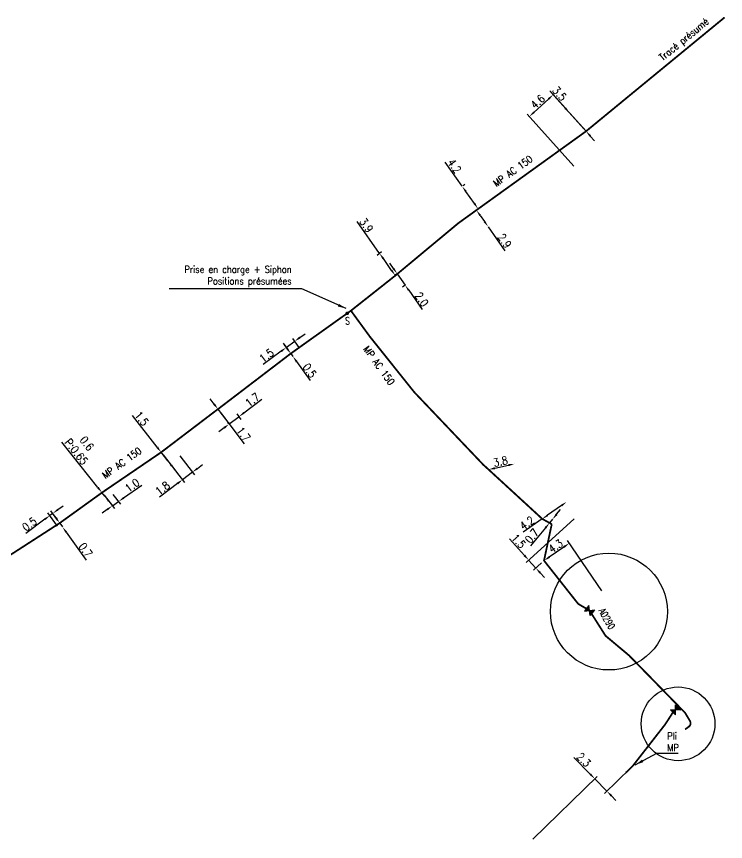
# Model space of a CAD drawing. Header units: millimetres. Extents: x 185000 to 186031, y 127990 to 129000.
# Drawn here: x 185900.4 to 186000.1, y 127990.3 to 128106.3 of the extents above; entities that cross this region are included whole.
import ezdxf
from ezdxf.enums import TextEntityAlignment as Align

# ---------------------------------------------------------------- set-up
doc = ezdxf.new("R2010")
doc.units = ezdxf.units.MM
doc.header["$PDMODE"] = 34
doc.layers.get('0').update_dxf_attribs({"linetype": 'CONTINUOUS'})
doc.layers.get('DEFPOINTS').update_dxf_attribs({"linetype": 'CONTINUOUS'})
for name, color, linetype in [('G_120', 4, 'CONTINUOUS'), ('G_300', 7, 'CONTINUOUS'), ('G_900', 7, 'CONTINUOUS')]:
    doc.layers.add(name, color=color, linetype=linetype)
doc.styles.add('G_ROMANS', font='ROMANS.SHX', dxfattribs={"width": 0.75})
doc.styles.get("Standard").update_dxf_attribs({"font": 'romans.shx', "width": 0.85})
doc.linetypes.add('G_typB_AP', pattern='A,5,-0.3,["o",Standard,S=1.5,R=0,X=0,Y=-0.5],-1.65', length=6.95)
doc.dimstyles.get("Standard").update_dxf_attribs({"dimtxt": 1.5, "dimasz": 1.2, "dimexe": 0.625, "dimexo": 0.625, "dimgap": 0.25, "dimtad": 1, "dimdec": 1, "dimzin": 0, "dimdsep": 46, "dimtxsty": 'Standard', "dimcen": -0.5, "dimadec": 0, "dimazin": 0, "dimtfac": 1, "dimtdec": 1, "dimtmove": 0, "dimatfit": 3, "dimfxl": 0, "dimtolj": 1, "dimtzin": 0, "dimarcsym": 0})

# ---------------------------------------------------------------- blocks, each defined once
blk = doc.blocks.new('*D559')
at = {"layer": 'DEFPOINTS', "color": 0, "linetype": 'Continuous', "transparency": 16777216}
for p in [(185912.46, 128039.37), (185913.68, 128039.47), (185914.76, 128038.1)]:
    blk.add_point(p, dxfattribs=at)
at = {"layer": 'G_120', "color": 0, "linetype": 'Continuous', "lineweight": -2, "transparency": 16777216}
for p, q in [((185915.5, 128038.62), (185918.06, 128040.44)), ((185912.75, 128039.01), (185914.22, 128037.14)), ((185913.97, 128039.1), (185915.06, 128037.73)), ((185913.93, 128037.51), (185914.76, 128038.1)), ((185913.2, 128036.99), (185912.47, 128036.47))]:
    blk.add_line(p, q, dxfattribs=at)
at = {"layer": 'G_120', "color": 0, "linetype": 'Continuous', "transparency": 16777216}
for points in [[(185915.41, 128038.74), (185915.59, 128038.5), (185914.76, 128038.1)], [(185913.11, 128037.11), (185913.29, 128036.87), (185913.93, 128037.51)]]:
    blk.add_solid(points, dxfattribs=at)
at = {"layer": 'G_120', "color": 0, "linetype": 'Continuous', "transparency": 16777216, "insert": (185916.71, 128040.4), "char_height": 1.125, "attachment_point": 5, "rotation": 35.3931}
blk.add_mtext('\\A1;1.0', dxfattribs=at)
blk = doc.blocks.new('*D560')
at = {"layer": 'DEFPOINTS', "color": 0, "linetype": 'Continuous', "transparency": 16777216}
for p in [(185906.52, 128035.09), (185906.9, 128034.56), (185906.9, 128034.56)]:
    blk.add_point(p, dxfattribs=at)
at = {"layer": 'G_120', "color": 0, "linetype": 'Continuous', "lineweight": -2, "transparency": 16777216}
for p, q in [((185906, 128035.82), (185905.48, 128036.55)), ((185906.52, 128035.09), (185906.9, 128034.56)), ((185907.43, 128033.83), (185910.25, 128029.89))]:
    blk.add_line(p, q, dxfattribs=at)
at = {"layer": 'G_120', "color": 0, "linetype": 'Continuous', "transparency": 16777216}
for points in [[(185906.12, 128035.91), (185905.88, 128035.73), (185906.52, 128035.09)], [(185907.55, 128033.92), (185907.3, 128033.74), (185906.9, 128034.56)]]:
    blk.add_solid(points, dxfattribs=at)
at = {"layer": 'G_120', "color": 0, "linetype": 'Continuous', "transparency": 16777216, "insert": (185910.16, 128031.3), "char_height": 1.125, "attachment_point": 5, "rotation": 305.6325}
blk.add_mtext('\\A1;0.7', dxfattribs=at)
blk = doc.blocks.new('*D561')
at = {"layer": 'DEFPOINTS', "color": 0, "linetype": 'Continuous', "transparency": 16777216}
for p in [(185905.15, 128036.15), (185906.5, 128034.26), (185906.52, 128035.09)]:
    blk.add_point(p, dxfattribs=at)
at = {"layer": 'G_120', "color": 0, "linetype": 'Continuous', "lineweight": -2, "transparency": 16777216}
for p, q in [((185906.27, 128036.99), (185906.99, 128037.53)), ((185906.23, 128034.64), (185904.87, 128036.53)), ((185905.55, 128036.45), (185905.15, 128036.15)), ((185906.25, 128035.47), (185905.27, 128036.83)), ((185904.42, 128035.62), (185901.76, 128033.63))]:
    blk.add_line(p, q, dxfattribs=at)
at = {"layer": 'G_120', "color": 0, "linetype": 'Continuous', "transparency": 16777216}
for points in [[(185906.18, 128037.11), (185906.36, 128036.87), (185905.55, 128036.45)], [(185904.33, 128035.74), (185904.51, 128035.5), (185905.15, 128036.15)]]:
    blk.add_solid(points, dxfattribs=at)
at = {"layer": 'G_120', "color": 0, "linetype": 'Continuous', "transparency": 16777216, "insert": (185902.26, 128034.94), "char_height": 1.125, "attachment_point": 5, "rotation": 36.76}
blk.add_mtext('\\A1;0.5', dxfattribs=at)
blk = doc.blocks.new('*D562')
at = {"layer": 'DEFPOINTS', "color": 0, "linetype": 'Continuous', "transparency": 16777216}
for p in [(185912.46, 128039.37), (185912.85, 128038.88), (185912.85, 128038.88)]:
    blk.add_point(p, dxfattribs=at)
at = {"layer": 'G_120', "color": 0, "linetype": 'Continuous', "lineweight": -2, "transparency": 16777216}
for p, q in [((185911.9, 128040.08), (185906.83, 128046.47)), ((185912.85, 128038.88), (185912.46, 128039.37)), ((185913.41, 128038.17), (185913.97, 128037.47))]:
    blk.add_line(p, q, dxfattribs=at)
at = {"layer": 'G_120', "color": 0, "linetype": 'Continuous', "transparency": 16777216}
for points in [[(185912.01, 128040.17), (185911.78, 128039.98), (185912.46, 128039.37)], [(185913.52, 128038.27), (185913.29, 128038.08), (185912.85, 128038.88)]]:
    blk.add_solid(points, dxfattribs=at)
at = {"layer": 'G_120', "color": 0, "linetype": 'Continuous', "transparency": 16777216, "insert": (185909.6, 128045.7), "char_height": 1.125, "attachment_point": 5, "rotation": 308.4087}
blk.add_mtext('\\A1;0.6\\PP:0.65', dxfattribs=at)
blk = doc.blocks.new('*D565')
at = {"layer": 'DEFPOINTS', "color": 0, "linetype": 'Continuous', "transparency": 16777216}
for p in [(185928.76, 128051.11), (185931.12, 128050.82), (185931.71, 128050.04)]:
    blk.add_point(p, dxfattribs=at)
at = {"layer": 'G_120', "color": 0, "linetype": 'Continuous', "lineweight": -2, "transparency": 16777216}
for p, q in [((185932.42, 128050.59), (185934.95, 128052.5)), ((185929.05, 128050.74), (185930.63, 128048.65)), ((185931.4, 128050.45), (185931.99, 128049.67)), ((185930.35, 128049.02), (185931.71, 128050.04)), ((185929.63, 128048.48), (185928.91, 128047.93))]:
    blk.add_line(p, q, dxfattribs=at)
at = {"layer": 'G_120', "color": 0, "linetype": 'Continuous', "transparency": 16777216}
for points in [[(185932.33, 128050.71), (185932.51, 128050.47), (185931.71, 128050.04)], [(185929.54, 128048.6), (185929.72, 128048.36), (185930.35, 128049.02)]]:
    blk.add_solid(points, dxfattribs=at)
at = {"layer": 'G_120', "color": 0, "linetype": 'Continuous', "transparency": 16777216, "insert": (185933.6, 128052.42), "char_height": 1.125, "attachment_point": 5, "rotation": 37.0824}
blk.add_mtext('\\A1;1.7', dxfattribs=at)
blk = doc.blocks.new('*D566')
at = {"layer": 'DEFPOINTS', "color": 0, "linetype": 'Continuous', "transparency": 16777216}
for p in [(185928.76, 128051.11), (185929.76, 128049.8), (185929.76, 128049.8)]:
    blk.add_point(p, dxfattribs=at)
at = {"layer": 'G_120', "color": 0, "linetype": 'Continuous', "lineweight": -2, "transparency": 16777216}
for p, q in [((185928.22, 128051.83), (185927.68, 128052.55)), ((185928.76, 128051.11), (185929.76, 128049.8)), ((185930.3, 128049.08), (185932.45, 128046.25))]:
    blk.add_line(p, q, dxfattribs=at)
at = {"layer": 'G_120', "color": 0, "linetype": 'Continuous', "transparency": 16777216}
for points in [[(185928.34, 128051.92), (185928.1, 128051.74), (185928.76, 128051.11)], [(185930.42, 128049.17), (185930.18, 128048.99), (185929.76, 128049.8)]]:
    blk.add_solid(points, dxfattribs=at)
at = {"layer": 'G_120', "color": 0, "linetype": 'Continuous', "transparency": 16777216, "insert": (185932.37, 128047.59), "char_height": 1.125, "attachment_point": 5, "rotation": 307.1217}
blk.add_mtext('\\A1;1.7', dxfattribs=at)
blk = doc.blocks.new('*D567')
at = {"layer": 'DEFPOINTS', "color": 0, "linetype": 'Continuous', "transparency": 16777216}
for p in [(185972.54, 128092.25), (185980.52, 128090.18), (185979.1, 128084.94)]:
    blk.add_point(p, dxfattribs=at)
at = {"layer": 'G_120', "color": 0, "linetype": 'Continuous', "lineweight": -2, "transparency": 16777216}
for p, q in [((185980.21, 128090.52), (185975.59, 128095.67)), ((185975.24, 128094.71), (185973.21, 128092.86)), ((185978.79, 128085.29), (185972.23, 128092.6))]:
    blk.add_line(p, q, dxfattribs=at)
at = {"layer": 'G_120', "color": 0, "linetype": 'Continuous', "transparency": 16777216}
for points in [[(185975.14, 128094.82), (185975.34, 128094.6), (185975.9, 128095.32)], [(185973.11, 128092.97), (185973.31, 128092.75), (185972.54, 128092.25)]]:
    blk.add_solid(points, dxfattribs=at)
at = {"layer": 'G_120', "color": 0, "linetype": 'Continuous', "transparency": 16777216, "insert": (185973.72, 128094.34), "char_height": 1.125, "attachment_point": 5, "rotation": 42.3696}
blk.add_mtext('\\A1;4.6', dxfattribs=at)
blk = doc.blocks.new('*D568')
at = {"layer": 'DEFPOINTS', "color": 0, "linetype": 'Continuous', "transparency": 16777216}
for p in [(185978.22, 128092.74), (185978.22, 128092.74), (185980.52, 128090.18)]:
    blk.add_point(p, dxfattribs=at)
at = {"layer": 'G_120', "color": 0, "linetype": 'Continuous', "lineweight": -2, "transparency": 16777216}
for p, q in [((185977.61, 128093.41), (185975.42, 128095.85)), ((185980.52, 128090.18), (185978.22, 128092.74)), ((185981.12, 128089.51), (185981.72, 128088.84))]:
    blk.add_line(p, q, dxfattribs=at)
at = {"layer": 'G_120', "color": 0, "linetype": 'Continuous', "transparency": 16777216}
for points in [[(185977.73, 128093.51), (185977.5, 128093.31), (185978.22, 128092.74)], [(185981.23, 128089.61), (185981.01, 128089.41), (185980.52, 128090.18)]]:
    blk.add_solid(points, dxfattribs=at)
at = {"layer": 'G_120', "color": 0, "linetype": 'Continuous', "transparency": 16777216, "insert": (185976.78, 128095.47), "char_height": 1.125, "attachment_point": 5, "rotation": 311.9199}
blk.add_mtext('\\A1;3.5', dxfattribs=at)
blk = doc.blocks.new('*D569')
at = {"layer": 'DEFPOINTS', "color": 0, "linetype": 'Continuous', "transparency": 16777216}
for p in [(185965.11, 128079.09), (185966.75, 128076.76), (185966.75, 128076.76)]:
    blk.add_point(p, dxfattribs=at)
at = {"layer": 'G_120', "color": 0, "linetype": 'Continuous', "lineweight": -2, "transparency": 16777216}
for p, q in [((185965.63, 128078.35), (185966.23, 128077.5)), ((185966.75, 128076.76), (185969.12, 128073.38))]:
    blk.add_line(p, q, dxfattribs=at)
at = {"layer": 'G_120', "color": 0, "linetype": 'Continuous', "transparency": 16777216}
for points in [[(185965.75, 128078.44), (185965.5, 128078.27), (185965.11, 128079.09)], [(185966.35, 128077.58), (185966.11, 128077.41), (185966.75, 128076.76)]]:
    blk.add_solid(points, dxfattribs=at)
at = {"layer": 'G_120', "color": 0, "linetype": 'Continuous', "transparency": 16777216, "insert": (185969.07, 128074.76), "char_height": 1.125, "attachment_point": 5, "rotation": 305.1221}
blk.add_mtext('\\A1;2.9', dxfattribs=at)
blk = doc.blocks.new('*D570')
at = {"layer": 'DEFPOINTS', "color": 0, "linetype": 'Continuous', "transparency": 16777216}
for p in [(185962.88, 128082.26), (185963.11, 128082.44), (185965.11, 128079.09)]:
    blk.add_point(p, dxfattribs=at)
at = {"layer": 'G_120', "color": 0, "linetype": 'Continuous', "lineweight": -2, "transparency": 16777216}
for p, q in [((185963.11, 128082.44), (185960.72, 128085.84)), ((185963.25, 128082.55), (185963.47, 128082.74)), ((185964.82, 128080.01), (185963.63, 128081.71)), ((185965.47, 128079.39), (185965.7, 128079.57))]:
    blk.add_line(p, q, dxfattribs=at)
at = {"layer": 'G_120', "color": 0, "linetype": 'Continuous', "transparency": 16777216}
for points in [[(185963.75, 128081.79), (185963.5, 128081.62), (185963.11, 128082.44)], [(185964.94, 128080.1), (185964.7, 128079.93), (185965.34, 128079.28)]]:
    blk.add_solid(points, dxfattribs=at)
at = {"layer": 'G_120', "color": 0, "linetype": 'Continuous', "transparency": 16777216, "insert": (185962.02, 128085.3), "char_height": 1.125, "attachment_point": 5, "rotation": 305.1221}
blk.add_mtext('\\A1;4.2', dxfattribs=at)
blk = doc.blocks.new('*D571')
at = {"layer": 'DEFPOINTS', "color": 0, "linetype": 'Continuous', "transparency": 16777216}
for p in [(185954.33, 128070.41), (185955.46, 128068.82), (185955.08, 128068.55)]:
    blk.add_point(p, dxfattribs=at)
at = {"layer": 'G_120', "color": 0, "linetype": 'Continuous', "lineweight": -2, "transparency": 16777216}
for p, q in [((185953.44, 128070.88), (185952.92, 128071.62)), ((185953.95, 128070.14), (185953.58, 128069.88)), ((185953.96, 128070.15), (185955.08, 128068.55)), ((185955.07, 128068.55), (185954.7, 128068.28)), ((185955.6, 128067.82), (185957.49, 128065.14))]:
    blk.add_line(p, q, dxfattribs=at)
at = {"layer": 'G_120', "color": 0, "linetype": 'Continuous', "transparency": 16777216}
for points in [[(185953.56, 128070.97), (185953.32, 128070.8), (185953.96, 128070.15)], [(185955.72, 128067.9), (185955.48, 128067.73), (185955.08, 128068.55)]]:
    blk.add_solid(points, dxfattribs=at)
at = {"layer": 'G_120', "color": 0, "linetype": 'Continuous', "transparency": 16777216, "insert": (185957.41, 128066.54), "char_height": 1.125, "attachment_point": 5, "rotation": 305.1221}
blk.add_mtext('\\A1;2.0', dxfattribs=at)
blk = doc.blocks.new('*D572')
at = {"layer": 'DEFPOINTS', "color": 0, "linetype": 'Continuous', "transparency": 16777216}
for p in [(185952.14, 128073.53), (185954.33, 128070.41), (185953.69, 128069.89)]:
    blk.add_point(p, dxfattribs=at)
at = {"layer": 'G_120', "color": 0, "linetype": 'Continuous', "lineweight": -2, "transparency": 16777216}
for p, q in [((185951.5, 128073), (185948.35, 128077.48)), ((185951.78, 128073.23), (185951.13, 128072.71)), ((185953.17, 128070.62), (185952.02, 128072.27)), ((185953.97, 128070.12), (185953.32, 128069.59))]:
    blk.add_line(p, q, dxfattribs=at)
at = {"layer": 'G_120', "color": 0, "linetype": 'Continuous', "transparency": 16777216}
for points in [[(185952.14, 128072.35), (185951.89, 128072.18), (185951.5, 128073)], [(185953.29, 128070.71), (185953.05, 128070.54), (185953.69, 128069.89)]]:
    blk.add_solid(points, dxfattribs=at)
at = {"layer": 'G_120', "color": 0, "linetype": 'Continuous', "transparency": 16777216, "insert": (185949.63, 128076.96), "char_height": 1.125, "attachment_point": 5, "rotation": 305.1221}
blk.add_mtext('\\A1;3.9', dxfattribs=at)
blk = doc.blocks.new('*D573')
at = {"layer": 'DEFPOINTS', "color": 0, "linetype": 'Continuous', "transparency": 16777216}
for p in [(185939.56, 128060.64), (185939.01, 128058.93), (185940.47, 128059.38)]:
    blk.add_point(p, dxfattribs=at)
at = {"layer": 'G_120', "color": 0, "linetype": 'Continuous', "lineweight": -2, "transparency": 16777216}
for p, q in [((185940.19, 128059.76), (185939.28, 128061.02)), ((185940.28, 128061.18), (185941.01, 128061.71)), ((185938.73, 128059.31), (185938.12, 128060.16)), ((185939.56, 128060.64), (185938.39, 128059.78)), ((185937.67, 128059.25), (185935.13, 128057.38))]:
    blk.add_line(p, q, dxfattribs=at)
at = {"layer": 'G_120', "color": 0, "linetype": 'Continuous', "transparency": 16777216}
for points in [[(185940.19, 128061.3), (185940.37, 128061.06), (185939.56, 128060.64)], [(185937.58, 128059.37), (185937.76, 128059.13), (185938.39, 128059.78)]]:
    blk.add_solid(points, dxfattribs=at)
at = {"layer": 'G_120', "color": 0, "linetype": 'Continuous', "transparency": 16777216, "insert": (185935.59, 128058.65), "char_height": 1.125, "attachment_point": 5, "rotation": 36.3815}
blk.add_mtext('\\A1;1.5', dxfattribs=at)
blk = doc.blocks.new('*D574')
at = {"layer": 'DEFPOINTS', "color": 0, "linetype": 'Continuous', "transparency": 16777216}
for p in [(185939.01, 128058.93), (185939.3, 128058.52), (185939.3, 128058.52)]:
    blk.add_point(p, dxfattribs=at)
at = {"layer": 'G_120', "color": 0, "linetype": 'Continuous', "lineweight": -2, "transparency": 16777216}
for p, q in [((185938.48, 128059.66), (185937.96, 128060.39)), ((185939.01, 128058.93), (185939.3, 128058.52)), ((185939.83, 128057.79), (185941.74, 128055.13))]:
    blk.add_line(p, q, dxfattribs=at)
at = {"layer": 'G_120', "color": 0, "linetype": 'Continuous', "transparency": 16777216}
for points in [[(185938.6, 128059.74), (185938.36, 128059.57), (185939.01, 128058.93)], [(185939.95, 128057.88), (185939.7, 128057.7), (185939.3, 128058.52)]]:
    blk.add_solid(points, dxfattribs=at)
at = {"layer": 'G_120', "color": 0, "linetype": 'Continuous', "transparency": 16777216, "insert": (185941.65, 128056.53), "char_height": 1.125, "attachment_point": 5, "rotation": 305.729}
blk.add_mtext('\\A1;0.5', dxfattribs=at)
blk = doc.blocks.new('G_300_11')
at = {"color": 0, "linetype": 'Continuous', "const_width": 0.248, "flags": 128}
blk.add_lwpolyline([(-0.13, 0, 1), (0.13, 0, 1)], format="xyb", close=True, dxfattribs=at)
at = {"linetype": 'Continuous', "style": 'G_ROMANS', "width": 0.75}
blk.add_attdef('S', text='', height=1, dxfattribs=at).set_placement((0, 1.35), align=Align.MIDDLE_CENTER)
at = {"color": 0, "linetype": 'Continuous', "width": 0.75, "flags": 3}
for tag, p in [('DEF_LEG', (0, -5)), ('DEF_COUP', (0, -7.5)), ('DEF_TYPE', (0, -10))]:
    blk.add_attdef(tag, text='', height=1.2, dxfattribs=at).set_placement(p, align=Align.MIDDLE)
blk = doc.blocks.new('G_300_04')
at = {"linetype": 'Continuous'}
h = blk.add_hatch(color=0, dxfattribs=at)
h.paths.add_polyline_path([(-0.5, 0.5), (-0.5, -0.5), (0, 0)])
h.paths.add_polyline_path([(0.5, 0.5), (0, 0), (0.5, -0.5)])
at = {"color": 0, "linetype": 'Continuous', "flags": 128}
blk.add_lwpolyline([(-0.5, -0.5), (0.5, 0.5), (0.5, -0.5), (-0.5, 0.5)], close=True, dxfattribs=at)
at = {"color": 0, "linetype": 'Continuous', "width": 0.75}
blk.add_attdef('NUM', text='', height=1, dxfattribs=at).set_placement((0, 1.78), align=Align.MIDDLE_CENTER)
at = {"color": 0, "linetype": 'Continuous', "width": 0.75, "flags": 3}
for tag, p in [('DEF_LEG', (0, -5)), ('DEF_COUP', (0, -7.5)), ('DEF_TYPE', (0, -10))]:
    blk.add_attdef(tag, text='', height=1.2, dxfattribs=at).set_placement(p, align=Align.MIDDLE)
blk = doc.blocks.new('*D579')
at = {"layer": 'DEFPOINTS', "color": 0, "linetype": 'Continuous', "transparency": 16777216}
for p in [(185970.48, 128043.42), (185970.48, 128043.42), (185966.82, 128042.61)]:
    blk.add_point(p, dxfattribs=at)
at = {"layer": 'G_120', "color": 0, "linetype": 'Continuous', "lineweight": -2, "transparency": 16777216}
blk.add_line((185967.7, 128042.8), (185969.6, 128043.22), dxfattribs=at)
at = {"layer": 'G_120', "color": 0, "linetype": 'Continuous', "transparency": 16777216}
for points in [[(185969.57, 128043.37), (185969.63, 128043.08), (185970.48, 128043.42)], [(185967.66, 128042.95), (185967.73, 128042.66), (185966.82, 128042.61)]]:
    blk.add_solid(points, dxfattribs=at)
at = {"layer": 'G_120', "color": 0, "linetype": 'Continuous', "transparency": 16777216, "insert": (185968.49, 128043.75), "char_height": 1.125, "attachment_point": 5, "rotation": 12.4892}
blk.add_mtext('\\A1;3.8', dxfattribs=at)
blk = doc.blocks.new('*D580')
at = {"layer": 'DEFPOINTS', "color": 0, "linetype": 'Continuous', "transparency": 16777216}
for p in [(185977.81, 128038.07), (185977.81, 128038.07), (185974.37, 128035.67)]:
    blk.add_point(p, dxfattribs=at)
at = {"layer": 'G_120', "color": 0, "linetype": 'Continuous', "lineweight": -2, "transparency": 16777216}
for p, q in [((185977.08, 128037.55), (185975.11, 128036.18)), ((185974.37, 128035.67), (185971.68, 128033.79))]:
    blk.add_line(p, q, dxfattribs=at)
at = {"layer": 'G_120', "color": 0, "linetype": 'Continuous', "transparency": 16777216}
for points in [[(185976.99, 128037.67), (185977.16, 128037.43), (185977.81, 128038.07)], [(185975.02, 128036.3), (185975.19, 128036.06), (185974.37, 128035.67)]]:
    blk.add_solid(points, dxfattribs=at)
at = {"layer": 'G_120', "color": 0, "linetype": 'Continuous', "transparency": 16777216, "insert": (185972.23, 128035.09), "char_height": 1.125, "attachment_point": 5, "rotation": 34.8631}
blk.add_mtext('\\A1;4.2', dxfattribs=at)
blk = doc.blocks.new('*D587')
at = {"layer": 'DEFPOINTS', "color": 0, "linetype": 'Continuous', "transparency": 16777216}
for p in [(185920.78, 128045.04), (185923.1, 128044.91), (185925.18, 128042.24)]:
    blk.add_point(p, dxfattribs=at)
at = {"layer": 'G_120', "color": 0, "linetype": 'Continuous', "lineweight": -2, "transparency": 16777216}
for p, q in [((185921.07, 128044.67), (185924.07, 128040.81)), ((185923.39, 128044.54), (185925.47, 128041.87)), ((185925.89, 128042.78), (185926.61, 128043.32)), ((185925.18, 128042.24), (185923.78, 128041.18)), ((185923.06, 128040.64), (185920.53, 128038.71))]:
    blk.add_line(p, q, dxfattribs=at)
at = {"layer": 'G_120', "color": 0, "linetype": 'Continuous', "transparency": 16777216}
for points in [[(185925.8, 128042.9), (185925.99, 128042.66), (185925.18, 128042.24)], [(185922.97, 128040.76), (185923.16, 128040.52), (185923.78, 128041.18)]]:
    blk.add_solid(points, dxfattribs=at)
at = {"layer": 'G_120', "color": 0, "linetype": 'Continuous', "transparency": 16777216, "insert": (185920.97, 128039.99), "char_height": 1.125, "attachment_point": 5, "rotation": 37.1402}
blk.add_mtext('\\A1;1.8', dxfattribs=at)
blk = doc.blocks.new('*D588')
at = {"layer": 'DEFPOINTS', "color": 0, "linetype": 'Continuous', "transparency": 16777216}
for p in [(185920.78, 128045.04), (185921.7, 128043.86), (185921.7, 128043.86)]:
    blk.add_point(p, dxfattribs=at)
at = {"layer": 'G_120', "color": 0, "linetype": 'Continuous', "lineweight": -2, "transparency": 16777216}
for p, q in [((185920.23, 128045.75), (185916.76, 128050.21)), ((185921.7, 128043.86), (185920.78, 128045.04)), ((185922.26, 128043.14), (185922.81, 128042.43))]:
    blk.add_line(p, q, dxfattribs=at)
at = {"layer": 'G_120', "color": 0, "linetype": 'Continuous', "transparency": 16777216}
for points in [[(185920.35, 128045.84), (185920.11, 128045.66), (185920.78, 128045.04)], [(185922.37, 128043.24), (185922.14, 128043.05), (185921.7, 128043.86)]]:
    blk.add_solid(points, dxfattribs=at)
at = {"layer": 'G_120', "color": 0, "linetype": 'Continuous', "transparency": 16777216, "insert": (185918.04, 128049.78), "char_height": 1.125, "attachment_point": 5, "rotation": 307.8585}
blk.add_mtext('\\A1;1.5', dxfattribs=at)
blk = doc.blocks.new('*D589')
at = {"layer": 'DEFPOINTS', "color": 0, "linetype": 'Continuous', "transparency": 16777216}
for p in [(185975.81, 128035.62), (185975.81, 128035.62), (185975.38, 128035.11)]:
    blk.add_point(p, dxfattribs=at)
at = {"layer": 'G_120', "color": 0, "linetype": 'Continuous', "lineweight": -2, "transparency": 16777216}
for p, q in [((185976.38, 128036.32), (185976.95, 128037.02)), ((185975.81, 128035.62), (185975.38, 128035.11)), ((185974.81, 128034.41), (185972.73, 128031.87))]:
    blk.add_line(p, q, dxfattribs=at)
at = {"layer": 'G_120', "color": 0, "linetype": 'Continuous', "transparency": 16777216}
for points in [[(185976.26, 128036.41), (185976.5, 128036.22), (185975.81, 128035.62)], [(185974.7, 128034.51), (185974.93, 128034.32), (185975.38, 128035.11)]]:
    blk.add_solid(points, dxfattribs=at)
at = {"layer": 'G_120', "color": 0, "linetype": 'Continuous', "transparency": 16777216, "insert": (185972.91, 128033.27), "char_height": 1.125, "attachment_point": 5, "rotation": 50.6147}
blk.add_mtext('\\A1;0.7', dxfattribs=at)
blk = doc.blocks.new('*D590')
at = {"layer": 'DEFPOINTS', "color": 0, "linetype": 'Continuous', "transparency": 16777216}
for p in [(185979.21, 128035.98), (185972.45, 128029.88), (185974.61, 128029.81)]:
    blk.add_point(p, dxfattribs=at)
at = {"layer": 'G_120', "color": 0, "linetype": 'Continuous', "lineweight": -2, "transparency": 16777216}
for p, q in [((185978.86, 128035.67), (185972.1, 128029.56)), ((185971.85, 128030.54), (185969.74, 128032.88)), ((185973.46, 128028.76), (185972.45, 128029.88)), ((185974.26, 128029.49), (185973.11, 128028.45)), ((185974.06, 128028.1), (185974.66, 128027.43))]:
    blk.add_line(p, q, dxfattribs=at)
at = {"layer": 'G_120', "color": 0, "linetype": 'Continuous', "transparency": 16777216}
for points in [[(185971.96, 128030.65), (185971.74, 128030.44), (185972.45, 128029.88)], [(185974.17, 128028.2), (185973.95, 128028), (185973.46, 128028.76)]]:
    blk.add_solid(points, dxfattribs=at)
at = {"layer": 'G_120', "color": 0, "linetype": 'Continuous', "transparency": 16777216, "insert": (185971.05, 128032.55), "char_height": 1.125, "attachment_point": 5, "rotation": 312.0931}
blk.add_mtext('\\A1;1.5', dxfattribs=at)
blk = doc.blocks.new('*D591')
at = {"layer": 'DEFPOINTS', "color": 0, "linetype": 'Continuous', "transparency": 16777216}
for p in [(185978.15, 128032.25), (185974.61, 128029.81), (185983.03, 128025.17)]:
    blk.add_point(p, dxfattribs=at)
at = {"layer": 'G_120', "color": 0, "linetype": 'Continuous', "lineweight": -2, "transparency": 16777216}
for p, q in [((185975.35, 128030.32), (185977.41, 128031.73)), ((185982.76, 128025.55), (185977.89, 128032.63))]:
    blk.add_line(p, q, dxfattribs=at)
at = {"layer": 'G_120', "color": 0, "linetype": 'Continuous', "transparency": 16777216}
for points in [[(185977.33, 128031.86), (185977.5, 128031.61), (185978.15, 128032.25)], [(185975.27, 128030.44), (185975.44, 128030.19), (185974.61, 128029.81)]]:
    blk.add_solid(points, dxfattribs=at)
at = {"layer": 'G_120', "color": 0, "linetype": 'Continuous', "transparency": 16777216, "insert": (185976.24, 128031.84), "char_height": 1.125, "attachment_point": 5, "rotation": 34.5462}
blk.add_mtext('\\A1;4.3', dxfattribs=at)
blk = doc.blocks.new('*D595')
at = {"layer": 'DEFPOINTS', "color": 0, "linetype": 'Continuous', "transparency": 16777216}
for p in [(185987.09, 128000.94), (185981.74, 127999.14), (185972.69, 127990.31)]:
    blk.add_point(p, dxfattribs=at)
at = {"layer": 'G_120', "color": 0, "linetype": 'Continuous', "lineweight": -2, "transparency": 16777216}
for p, q in [((185981.11, 127999.79), (185978.82, 128002.13)), ((185986.76, 128000.61), (185983.12, 127997.06)), ((185973.03, 127990.64), (185982.08, 127999.47)), ((185983.45, 127997.39), (185981.74, 127999.14)), ((185984.08, 127996.74), (185984.71, 127996.1))]:
    blk.add_line(p, q, dxfattribs=at)
at = {"layer": 'G_120', "color": 0, "linetype": 'Continuous', "transparency": 16777216}
for points in [[(185981.22, 127999.89), (185981, 127999.68), (185981.74, 127999.14)], [(185984.19, 127996.85), (185983.97, 127996.64), (185983.45, 127997.39)]]:
    blk.add_solid(points, dxfattribs=at)
at = {"layer": 'G_120', "color": 0, "linetype": 'Continuous', "transparency": 16777216, "insert": (185980.19, 128001.8), "char_height": 1.125, "attachment_point": 5, "rotation": 314.2984}
blk.add_mtext('\\A1;2.3', dxfattribs=at)

msp = doc.modelspace()

# ---------------------------------------------------------------- linework, layer by layer
at = {"layer": 'G_120', "linetype": 'G_typB_AP', "ltscale": 0.5, "const_width": 0.25, "flags": 128}
for points in [[(186000, 128106.19), (185980.52, 128090.18), (185965.11, 128079.09), (185962.58, 128077.27), (185954.33, 128070.41), (185953.82, 128069.98), (185953.82, 128069.98), (185947.46, 128064.95), (185946.94, 128064.58), (185939.01, 128058.93), (185939.01, 128058.93), (185939.01, 128058.93), (185928.77, 128051.11), (185928.76, 128051.11), (185920.78, 128045.04), (185912.46, 128039.37), (185906.52, 128035.09), (185894.64, 128027.42), (185885.25, 128020.78), (185885.25, 128020.78), (185875.03, 128014.31), (185864.27, 128007.39), (185852.78, 128000)], [(185992.75, 128008.47), (185992.7, 128008.42), (185992.13, 128007.53), (185991.58, 128006.7), (185987.09, 128000.94), (185986.13, 128000)], [(185993.59, 128009.28), (185993.47, 128009.16)]]:
    msp.add_lwpolyline(points, dxfattribs=at)
at = {"layer": 'G_120', "linetype": 'G_typB_AP', "ltscale": 0.5, "const_width": 0.25}
msp.add_lwpolyline([(185947.46, 128064.95), (185950.12, 128061.31), (185956.39, 128053.47), (185956.39, 128053.47), (185966.08, 128043.28), (185966.82, 128042.61), (185974.37, 128035.67), (185975.38, 128035.11), (185975.55, 128035.02, -0.428205), (185975.64, 128034.67), (185974.61, 128029.81), (185974.61, 128029.81), (185974.61, 128029.81), (185979.42, 128023.72), (185980.58, 128023.05)], format="xyb", dxfattribs=at)
at = {"layer": 'G_120', "linetype": 'G_typB_AP', "ltscale": 0.5, "flags": 128}
msp.add_lwpolyline([(185981.27, 128022.38, 0.25, 0.25, 0), (185983.26, 128019.24, 0.25, 0.25, 0), (185986.57, 128016.47, 0.25, 0.25, 0), (185993.59, 128009.28, 0.25, 0.25, 0), (185994.44, 128008.41, 0.25, 0.25, 0), (185995.11, 128007.3, 0.25, 0.25, 0), (185995.13, 128007.25, 0.25, 0.25, -0.386777), (185994.97, 128006.46, 0.25, 0.25, 0), (185994.44, 128006.07, 0, 0, 0)], format="xyseb", dxfattribs=at)
at = {"layer": 'G_900', "ltscale": 0.5}
for centre, radius in [((185983.73, 128022.65), 8.22), ((185993.46, 128006.86), 5.18)]:
    msp.add_circle(centre, radius, dxfattribs=at)

# ---------------------------------------------------------------- block references
at = {"layer": 'G_300', "ltscale": 0.5}
ref = msp.add_blockref('G_300_11', (185946.94, 128064.58), dxfattribs=at)
ref.add_attrib('S', 'S', dxfattribs={"layer": '0', "linetype": 'Continuous', "height": 1, "style": 'G_ROMANS', "width": 0.75}).set_placement((185946.99, 128063.52), align=Align.MIDDLE_CENTER)
ref = msp.add_blockref('G_300_04', (185981.01, 128022.8), dxfattribs=dict(at, rotation=323.8752703063268))
ref.add_attrib('NUM', 'A0290', dxfattribs={"layer": '0', "color": 0, "linetype": 'Continuous', "height": 1, "rotation": 299.8429, "width": 0.75}).set_placement((185983.46, 128021.64), align=Align.MIDDLE_CENTER)
at = {"layer": 'G_300', "ltscale": 0.5, "rotation": 44.34056196010193}
msp.add_blockref('G_300_04', (185993.11, 128008.81), dxfattribs=at)

# ---------------------------------------------------------------- texts
at = {"layer": 'G_120', "linetype": 'Continuous', "width": 0.85}
for s, rotation, p in [('Tracé présumé', 39.4275, (185994.37, 128102.98)), ('MP AC 150', 35.7238, (185970.23, 128084.59)), ('MP AC 150', 305.7879, (185951.41, 128057.25)), ('MP AC 150', 35.8211, (185915.24, 128043.55))]:
    msp.add_text(s, height=1, rotation=rotation, dxfattribs=at).set_placement(p, align=Align.MIDDLE)
at = {"layer": 'G_120', "linetype": 'Continuous', "char_height": 1}
for s, insert, attachment_point in [('Prise en charge + Siphon\\PPositions présumées', (185939.13, 128069.78), 6), ('Pli\\PMP', (185991.94, 128004.33), 4)]:
    msp.add_mtext(s, dxfattribs=dict(at, insert=insert, attachment_point=attachment_point))

# ---------------------------------------------------------------- dimensions: what is measured, and where the dimension line sits
at = {"layer": 'G_120', "linetype": 'Continuous'}
for base, p1, p2, angle, override, picture, middle in [((185978.2161, 128092.7432), (185980.5211, 128090.1761), (185978.2161, 128092.7432), 311.9199, {"dimscale": 0.75, "dimlfac": 1, "dimlunit": 2, "dimatfit": 0}, '*D568', (185976.219, 128094.9675)), ((185966.747, 128076.7594), (185965.1073, 128079.0905), (185966.747, 128076.7594), 125.1221, {"dimscale": 0.75}, '*D569', (185968.4537, 128074.333)), ((185955.08, 128068.55), (185954.33, 128070.41), (185955.46, 128068.82), 125.1221, {"dimscale": 0.75, "dimatfit": 0}, '*D571', (185956.8, 128066.11)), ((185939.3, 128058.52), (185939.01, 128058.93), (185939.3, 128058.52), 125.729, {"dimscale": 0.75, "dimlfac": 1, "dimlunit": 2, "dimatfit": 0}, '*D574', (185941.05, 128056.09)), ((185931.71, 128050.04), (185928.76, 128051.11), (185931.12, 128050.82), 217.0824, {"dimscale": 0.75, "dimatfit": 0}, '*D565', (185934.05, 128051.82)), ((185929.76, 128049.8), (185928.76, 128051.11), (185929.76, 128049.8), 127.1217, {"dimscale": 0.75, "dimatfit": 0}, '*D566', (185931.77, 128047.14)), ((185921.7, 128043.86), (185920.78, 128045.04), (185921.7, 128043.86), 127.8585, {"dimscale": 0.75, "dimatfit": 0}, '*D588', (185917.45, 128049.32)), ((185925.18, 128042.24), (185920.78, 128045.04), (185923.1, 128044.91), 217.1402, {"dimscale": 0.75, "dimatfit": 0}, '*D587', (185921.42, 128039.39)), ((185905.15, 128036.15), (185906.52, 128035.09), (185906.5, 128034.26), 36.76, {"dimscale": 0.75, "dimatfit": 0}, '*D561', (185902.71, 128034.34)), ((185977.81, 128038.07), (185974.37, 128035.67), (185977.81, 128038.07), 214.8631, {"dimscale": 0.75}, '*D580', (185972.65, 128034.47)), ((185906.9, 128034.56), (185906.52, 128035.09), (185906.9, 128034.56), 125.6325, {"dimscale": 0.75, "dimatfit": 0}, '*D560', (185909.55, 128030.86)), ((185975.81, 128035.62), (185975.38, 128035.11), (185975.81, 128035.62), 230.6147, {"dimscale": 0.75, "dimatfit": 0}, '*D589', (185973.49, 128032.79)), ((185972.45, 128029.88), (185974.61, 128029.81), (185979.21, 128035.98), 312.0931, {"dimscale": 0.75, "dimatfit": 0}, '*D590', (185970.49, 128032.04)), ((185978.15, 128032.25), (185974.61, 128029.81), (185983.03, 128025.17), 214.5462, {"dimscale": 0.75, "dimatfit": 0}, '*D591', (185976.66, 128031.22))]:
    dim = msp.add_linear_dim(base=base, p1=p1, p2=p2, angle=angle, dimstyle='Standard', override=override, dxfattribs=at)
    dim.commit()
    dim.dimension.update_dxf_attribs({"geometry": picture, "text_midpoint": middle, "dimtype": 160})
for base, p1, p2, angle, override, picture, middle in [((185972.54, 128092.25), (185980.52, 128090.18), (185979.1, 128084.94), 42.3696, {"dimscale": 0.75, "dimatfit": 0}, '*D567', (185973.72, 128094.34)), ((185970.48, 128043.42), (185966.82, 128042.61), (185970.48, 128043.42), 192.4892, {"dimscale": 0.75}, '*D579', (185968.49, 128043.75))]:
    dim = msp.add_linear_dim(base=base, p1=p1, p2=p2, angle=angle, dimstyle='Standard', override=override, dxfattribs=at)
    dim.commit()
    dim.dimension.update_dxf_attribs({"geometry": picture, "text_midpoint": middle})
for base, p1, p2, angle, text, override, picture, middle in [((185963.11, 128082.44), (185965.11, 128079.09), (185962.88, 128082.26), 305.1221, '4.2', {"dimscale": 0.75}, '*D570', (185961.4, 128084.87)), ((185953.69, 128069.89), (185952.14, 128073.53), (185954.33, 128070.41), 125.1221, '3.9', {"dimscale": 0.75}, '*D572', (185949.02, 128076.53)), ((185939.56, 128060.64), (185939.01, 128058.93), (185940.47, 128059.38), 216.3815, '1.5', {"dimscale": 0.75, "dimatfit": 0}, '*D573', (185936.03, 128058.04)), ((185912.85, 128038.88), (185912.46, 128039.37), (185912.85, 128038.88), 128.4087, '<>\\PP:0.65', {"dimscale": 0.75, "dimatfit": 0}, '*D562', (185908.27, 128044.65)), ((185914.76, 128038.1), (185912.46, 128039.37), (185913.68, 128039.47), 215.3931, '1.0', {"dimscale": 0.75, "dimatfit": 0}, '*D559', (185917.15, 128039.79)), ((185981.74, 127999.14), (185987.09, 128000.94), (185972.69, 127990.31), 314.2984, '2.3', {"dimscale": 0.75, "dimatfit": 0}, '*D595', (185979.65, 128001.28))]:
    dim = msp.add_linear_dim(base=base, p1=p1, p2=p2, angle=angle, text=text, dimstyle='Standard', override=override, dxfattribs=at)
    dim.commit()
    dim.dimension.update_dxf_attribs({"geometry": picture, "text_midpoint": middle, "dimtype": 160})

# ---------------------------------------------------------------- leaders
at = {"layer": 'G_120', "linetype": 'Continuous', "annotation_type": 0, "has_hookline": 1}
for points, hookline_direction, text_width in [([(185946.8, 128065.24), (185940.58, 128068.03), (185939.38, 128068.03)], 1, 17.24), ([(185987.43, 128001.08), (185990.49, 128002.75), (185991.69, 128002.75)], 0, 1.54)]:
    msp.add_leader(points, dimstyle='Standard', dxfattribs=dict(at, hookline_direction=hookline_direction, text_width=text_width))

doc.saveas('drawing.dxf')
